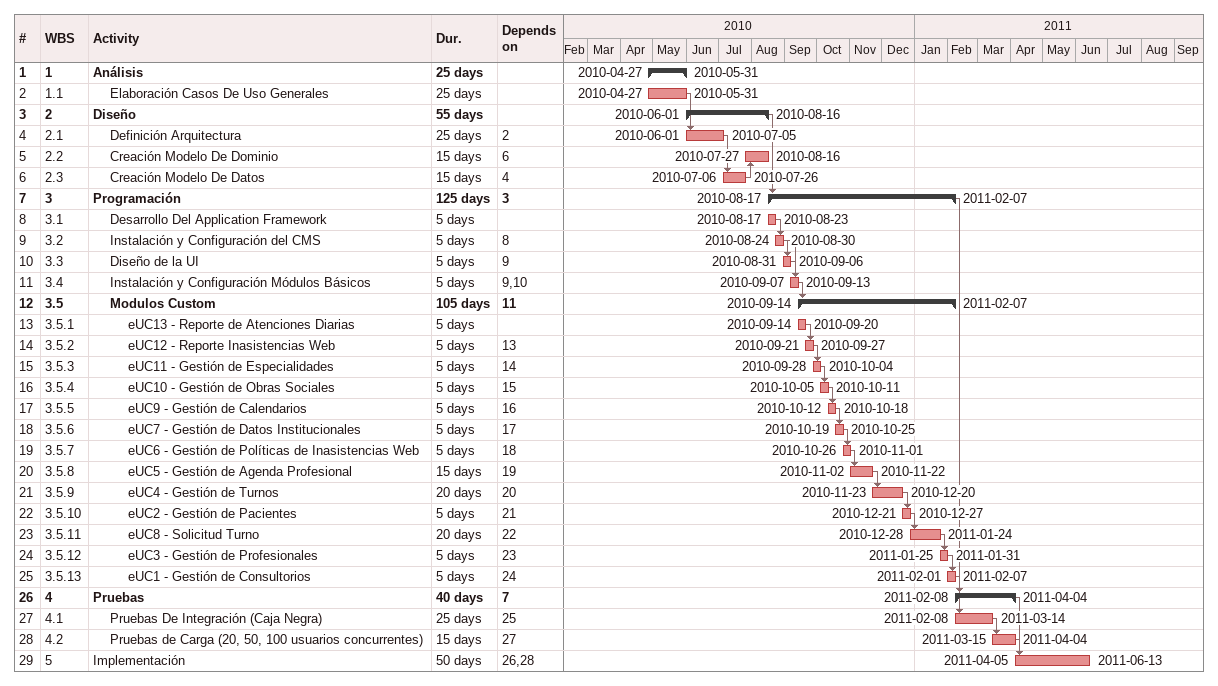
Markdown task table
| ID | WBS | Task | Duration | Start | Finish | Predecessors |
|---|---|---|---|---|---|---|
| 1 | 1 | **Análisis** | 25d | 2010-04-27 | 2010-05-31 |  |
| 2 | 1.1 | Elaboración Casos De Uso Generales | 25d | 2010-04-27 | 2010-05-31 |  |
| 3 | 2 | **Diseño** | 55d | 2010-06-01 | 2010-08-16 |  |
| 4 | 2.1 | Definición Arquitectura | 25d | 2010-06-01 | 2010-07-05 | 2 |
| 5 | 2.2 | Creación Modelo De Dominio | 15d | 2010-07-27 | 2010-08-16 | 6 |
| 6 | 2.3 | Creación Modelo De Datos | 15d | 2010-07-06 | 2010-07-26 | 4 |
| 7 | 3 | **Programación** | 125d | 2010-08-17 | 2011-02-07 | 3 |
| 8 | 3.1 | Desarrollo Del Application Framework | 5d | 2010-08-17 | 2010-08-23 |  |
| 9 | 3.2 | Instalación y Configuración del CMS | 5d | 2010-08-24 | 2010-08-30 | 8 |
| 10 | 3.3 | Diseño de la UI | 5d | 2010-08-31 | 2010-09-06 | 9 |
| 11 | 3.4 | Instalación y Configuración Módulos Básicos | 5d | 2010-09-07 | 2010-09-13 | 9, 10 |
| 12 | 3.5 | **Modulos Custom** | 105d | 2010-09-14 | 2011-02-07 | 11 |
| 13 | 3.5.1 | eUC13 - Reporte de Atenciones Diarias | 5d | 2010-09-14 | 2010-09-20 |  |
| 14 | 3.5.2 | eUC12 - Reporte Inasistencias Web | 5d | 2010-09-21 | 2010-09-27 | 13 |
| 15 | 3.5.3 | eUC11 - Gestión de Especialidades | 5d | 2010-09-28 | 2010-10-04 | 14 |
| 16 | 3.5.4 | eUC10 - Gestión de Obras Sociales | 5d | 2010-10-05 | 2010-10-11 | 15 |
| 17 | 3.5.5 | eUC9 - Gestión de Calendarios | 5d | 2010-10-12 | 2010-10-18 | 16 |
| 18 | 3.5.6 | eUC7 - Gestión de Datos Institucionales | 5d | 2010-10-19 | 2010-10-25 | 17 |
| 19 | 3.5.7 | eUC6 - Gestión de Políticas de Inasistencias Web | 5d | 2010-10-26 | 2010-11-01 | 18 |
| 20 | 3.5.8 | eUC5 - Gestión de Agenda Profesional | 15d | 2010-11-02 | 2010-11-22 | 19 |
| 21 | 3.5.9 | eUC4 - Gestión de Turnos | 20d | 2010-11-23 | 2010-12-20 | 20 |
| 22 | 3.5.10 | eUC2 - Gestión de Pacientes | 5d | 2010-12-21 | 2010-12-27 | 21 |
| 23 | 3.5.11 | eUC8 - Solicitud Turno | 20d | 2010-12-28 | 2011-01-24 | 22 |
| 24 | 3.5.12 | eUC3 - Gestión de Profesionales | 5d | 2011-01-25 | 2011-01-31 | 23 |
| 25 | 3.5.13 | eUC1 - Gestión de Consultorios | 5d | 2011-02-01 | 2011-02-07 | 24 |
| 26 | 4 | **Pruebas** | 40d | 2011-02-08 | 2011-04-04 | 7 |
| 27 | 4.1 | Pruebas De Integración (Caja Negra) | 25d | 2011-02-08 | 2011-03-14 | 25 |
| 28 | 4.2 | Pruebas de Carga (20, 50, 100 usuarios concurrentes) | 15d | 2011-03-15 | 2011-04-04 | 27 |
| 29 | 5 | Implementación | 50d | 2011-04-05 | 2011-06-13 | 26, 28 |
